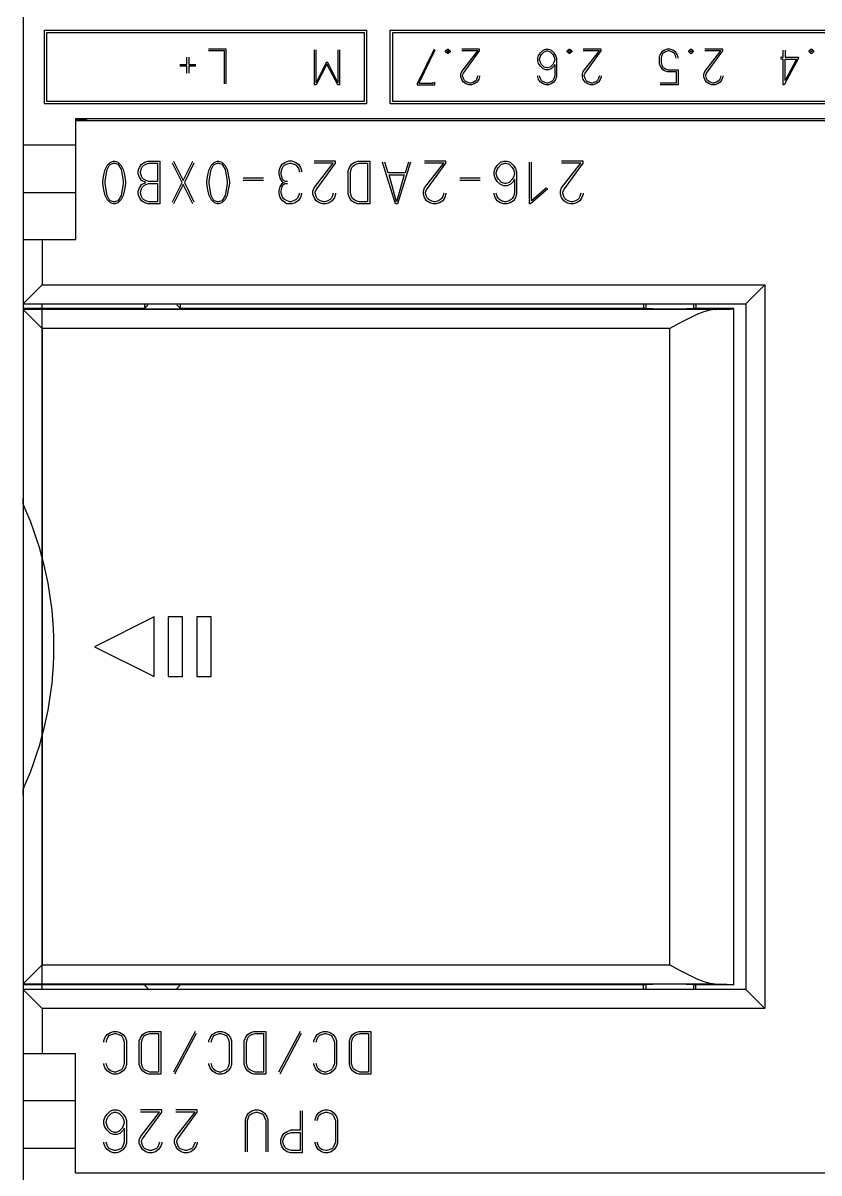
# Model space of a CAD drawing. Header units: inches. Extents: x 9 to 429, y 10 to 307.
# Drawn here: x 98.48 to 126.28, y 142.59 to 182.79 of the extents above; entities that cross this region are included whole.
import ezdxf

# ---------------------------------------------------------------- set-up
doc = ezdxf.new("R2010")
doc.units = ezdxf.units.IN
doc.header["$MEASUREMENT"] = 0
for name, color, linetype in [('0007LEVEL_0', 7, 'Continuous'), ('0007LEVEL_1', 7, 'Continuous'), ('8_ALL_NOTES_BALLOONS_SYMBOLS_GT', 7, 'Continuous')]:
    doc.layers.add(name, color=color, linetype=linetype)

msp = doc.modelspace()

# ---------------------------------------------------------------- linework, layer by layer
at = {"color": 7, "linetype": 'Continuous'}
for p, q in [((98.477, 193.605), (98.477, 128.369)), ((99.226, 182.538), (110.476, 182.538)), ((110.476, 182.538), (110.476, 179.959)), ((111.308, 179.959), (111.308, 182.538)), ((99.309, 182.455), (110.393, 182.455)), ((110.393, 182.455), (110.393, 180.042)), ((111.391, 180.042), (111.391, 182.455)), ((161.716, 179.959), (111.308, 179.959)), ((161.633, 180.042), (111.391, 180.042)), ((100.308, 179.452), (100.308, 179.402)), ((100.308, 179.452), (227.784, 179.452)), ((100.308, 179.376), (100.308, 175.216)), ((100.308, 179.376), (227.784, 179.376)), ((98.477, 178.534), (100.308, 178.534)), ((107.422, 177.628), (107.459, 177.74)), ((107.459, 177.74), (107.534, 177.852)), ((107.496, 177.59), (107.534, 177.702)), ((107.534, 177.852), (107.646, 177.927)), ((107.534, 177.702), (107.571, 177.777)), ((107.571, 177.777), (107.609, 177.815)), ((107.609, 177.815), (107.684, 177.852)), ((107.646, 177.927), (107.759, 177.965)), ((107.684, 177.852), (107.796, 177.89)), ((107.759, 177.965), (107.871, 177.965)), ((107.796, 177.89), (107.833, 177.89)), ((107.833, 177.89), (107.946, 177.852)), ((107.871, 177.965), (107.983, 177.927)), ((107.946, 177.852), (108.021, 177.815)), ((107.983, 177.927), (108.096, 177.852)), ((108.021, 177.815), (108.058, 177.777)), ((108.058, 177.777), (108.096, 177.702)), ((108.096, 177.852), (108.17, 177.74)), ((108.096, 177.702), (108.133, 177.59)), ((108.17, 177.74), (108.208, 177.628)), ((107.422, 177.515), (107.422, 177.628)), ((107.459, 177.365), (107.422, 177.515)), ((107.534, 177.253), (107.459, 177.365)), ((107.496, 177.515), (107.496, 177.59)), ((107.534, 177.365), (107.496, 177.515)), ((107.571, 177.291), (107.534, 177.365)), ((107.646, 177.253), (107.571, 177.291)), ((108.208, 177.628), (108.208, 177.59)), ((107.422, 176.916), (107.459, 177.066)), ((107.422, 176.804), (107.422, 176.916)), ((107.459, 177.066), (107.534, 177.178)), ((107.496, 176.916), (107.534, 177.066)), ((107.496, 176.841), (107.496, 176.916)), ((107.571, 177.216), (107.534, 177.253)), ((107.534, 177.178), (107.571, 177.216)), ((107.534, 177.066), (107.571, 177.141)), ((107.571, 177.216), (107.609, 177.216)), ((107.571, 177.141), (107.646, 177.178)), ((107.721, 177.253), (107.646, 177.253)), ((107.646, 177.178), (107.721, 177.178)), ((98.477, 176.857), (100.308, 176.857)), ((107.459, 176.691), (107.422, 176.804)), ((107.534, 176.579), (107.459, 176.691)), ((107.534, 176.729), (107.496, 176.841)), ((107.571, 176.654), (107.534, 176.729)), ((107.646, 176.504), (107.534, 176.579)), ((107.609, 176.617), (107.571, 176.654)), ((107.684, 176.579), (107.609, 176.617)), ((107.684, 176.467), (107.646, 176.504)), ((107.796, 176.542), (107.684, 176.579)), ((107.833, 176.542), (107.796, 176.542)), ((107.946, 176.579), (107.833, 176.542)), ((107.983, 176.504), (107.871, 176.467)), ((108.021, 176.617), (107.946, 176.579)), ((108.096, 176.579), (107.983, 176.504)), ((108.058, 176.654), (108.021, 176.617)), ((108.096, 176.729), (108.058, 176.654)), ((108.133, 176.841), (108.096, 176.729)), ((108.17, 176.691), (108.096, 176.579)), ((108.208, 176.804), (108.17, 176.691)), ((108.208, 176.841), (108.208, 176.804)), ((107.871, 176.467), (107.684, 176.467)), ((98.477, 175.216), (100.308, 175.216)), ((98.477, 172.969), (123.731, 172.969)), ((99.143, 149.005), (99.143, 172.969)), ((123.731, 172.969), (123.731, 149.005)), ((123.731, 149.005), (98.477, 149.005)), ((100.308, 146.758), (98.477, 146.758)), ((100.308, 142.598), (100.308, 146.758)), ((100.308, 145.117), (98.477, 145.117)), ((100.308, 143.44), (98.477, 143.44)), ((100.308, 142.598), (227.784, 142.598))]:
    msp.add_line(p, q, dxfattribs=at)
msp.add_spline([(100.308, 179.403), (100.51, 179.402), (100.643, 179.4), (100.714, 179.397)], degree=3, dxfattribs=at)
at = {"layer": '0007LEVEL_0', "color": 7, "linetype": 'Continuous'}
for p, q in [((101.343, 177.662), (101.418, 177.812)), ((101.418, 177.812), (101.53, 177.924)), ((101.418, 177.662), (101.492, 177.812)), ((101.492, 177.812), (101.53, 177.849)), ((101.53, 177.924), (101.642, 177.962)), ((101.53, 177.849), (101.642, 177.887)), ((101.642, 177.962), (101.68, 177.962)), ((101.642, 177.887), (101.68, 177.887)), ((101.68, 177.962), (101.792, 177.924)), ((101.68, 177.887), (101.792, 177.849)), ((101.792, 177.924), (101.904, 177.812)), ((101.792, 177.849), (101.829, 177.812)), ((101.829, 177.812), (101.904, 177.662)), ((101.904, 177.812), (101.979, 177.662)), ((102.503, 177.625), (102.541, 177.737)), ((102.541, 177.737), (102.616, 177.849)), ((102.578, 177.587), (102.616, 177.7)), ((102.616, 177.849), (102.728, 177.924)), ((102.616, 177.7), (102.653, 177.774)), ((102.653, 177.774), (102.691, 177.812)), ((102.691, 177.812), (102.765, 177.849)), ((102.728, 177.924), (102.84, 177.962)), ((102.765, 177.849), (102.878, 177.887)), ((102.84, 177.962), (103.252, 177.962)), ((102.878, 177.887), (103.177, 177.887)), ((103.177, 177.887), (103.177, 177.25)), ((103.252, 177.962), (103.252, 176.464)), ((104.039, 177.213), (103.702, 177.887)), ((103.739, 177.962), (104.076, 177.288)), ((104.076, 177.288), (104.413, 177.962)), ((104.45, 177.887), (104.113, 177.213)), ((104.975, 177.662), (105.05, 177.812)), ((105.05, 177.812), (105.162, 177.924)), ((105.05, 177.662), (105.124, 177.812)), ((105.124, 177.812), (105.162, 177.849)), ((105.162, 177.924), (105.274, 177.962)), ((105.162, 177.849), (105.274, 177.887)), ((105.274, 177.962), (105.312, 177.962)), ((105.274, 177.887), (105.312, 177.887)), ((105.312, 177.962), (105.424, 177.924)), ((105.312, 177.887), (105.424, 177.849)), ((105.424, 177.924), (105.536, 177.812)), ((105.424, 177.849), (105.461, 177.812)), ((105.461, 177.812), (105.536, 177.662)), ((105.536, 177.812), (105.611, 177.662)), ((109.393, 177.962), (108.644, 177.962)), ((108.644, 177.026), (109.318, 177.887)), ((109.318, 177.887), (108.644, 177.887)), ((108.719, 176.951), (109.393, 177.887)), ((109.393, 177.887), (109.393, 177.962)), ((109.842, 177.625), (109.88, 177.737)), ((109.88, 177.737), (109.955, 177.849)), ((109.917, 177.587), (109.955, 177.7)), ((109.955, 177.849), (110.067, 177.924)), ((109.955, 177.7), (109.992, 177.774)), ((109.992, 177.774), (110.03, 177.812)), ((110.03, 177.812), (110.105, 177.849)), ((110.067, 177.924), (110.179, 177.962)), ((110.105, 177.849), (110.217, 177.887)), ((110.179, 177.962), (110.591, 177.962)), ((110.217, 177.887), (110.516, 177.887)), ((110.516, 177.887), (110.516, 176.539)), ((110.591, 177.962), (110.591, 176.464)), ((111.49, 176.464), (111.041, 177.924)), ((111.228, 177.55), (111.116, 177.924)), ((112.014, 177.924), (111.565, 176.464)), ((111.939, 177.924), (111.827, 177.55)), ((113.25, 177.962), (112.501, 177.962)), ((112.501, 177.026), (113.175, 177.887)), ((113.175, 177.887), (112.501, 177.887)), ((112.576, 176.951), (113.25, 177.887)), ((113.25, 177.887), (113.25, 177.962)), ((114.935, 177.587), (114.972, 177.7)), ((114.972, 177.7), (115.047, 177.812)), ((115.047, 177.812), (115.159, 177.924)), ((115.047, 177.662), (115.085, 177.737)), ((115.085, 177.737), (115.197, 177.849)), ((115.159, 177.924), (115.272, 177.962)), ((115.197, 177.849), (115.309, 177.887)), ((115.272, 177.962), (115.384, 177.962)), ((115.309, 177.887), (115.347, 177.887)), ((115.347, 177.887), (115.459, 177.849)), ((115.384, 177.962), (115.496, 177.924)), ((115.459, 177.849), (115.571, 177.737)), ((115.496, 177.924), (115.609, 177.812)), ((115.571, 177.737), (115.609, 177.662)), ((115.609, 177.812), (115.684, 177.7)), ((115.684, 177.7), (115.721, 177.587)), ((116.17, 176.464), (116.17, 177.924)), ((116.245, 176.576), (116.245, 177.924)), ((118.043, 177.962), (117.294, 177.962)), ((117.294, 177.026), (117.968, 177.887)), ((117.968, 177.887), (117.294, 177.887)), ((117.369, 176.951), (118.043, 177.887)), ((118.043, 177.887), (118.043, 177.962)), ((101.268, 177.25), (101.305, 177.475)), ((101.305, 177.475), (101.343, 177.662)), ((101.343, 177.25), (101.38, 177.475)), ((101.38, 177.475), (101.418, 177.662)), ((101.904, 177.662), (101.942, 177.475)), ((101.942, 177.475), (101.979, 177.25)), ((101.979, 177.662), (102.017, 177.475)), ((102.017, 177.475), (102.054, 177.25)), ((102.503, 177.512), (102.503, 177.625)), ((102.541, 177.4), (102.503, 177.512)), ((102.616, 177.288), (102.541, 177.4)), ((102.578, 177.55), (102.578, 177.587)), ((102.616, 177.437), (102.578, 177.55)), ((102.653, 177.363), (102.616, 177.437)), ((102.765, 177.213), (102.616, 177.288)), ((102.691, 177.325), (102.653, 177.363)), ((102.765, 177.288), (102.691, 177.325)), ((102.878, 177.25), (102.765, 177.288)), ((104.9, 177.25), (104.937, 177.475)), ((104.937, 177.475), (104.975, 177.662)), ((104.975, 177.25), (105.012, 177.475)), ((105.012, 177.475), (105.05, 177.662)), ((105.536, 177.662), (105.574, 177.475)), ((105.574, 177.475), (105.611, 177.25)), ((105.611, 177.662), (105.649, 177.475)), ((105.649, 177.475), (105.686, 177.25)), ((106.884, 177.363), (106.173, 177.363)), ((106.884, 177.288), (106.173, 177.288)), ((109.842, 176.801), (109.842, 177.625)), ((109.917, 176.838), (109.917, 177.587)), ((111.827, 177.55), (111.228, 177.55)), ((111.265, 177.475), (111.79, 177.475)), ((111.527, 176.539), (111.265, 177.475)), ((111.79, 177.475), (111.527, 176.539)), ((114.448, 177.363), (113.737, 177.363)), ((114.448, 177.288), (113.737, 177.288)), ((114.935, 177.475), (114.935, 177.587)), ((114.972, 177.363), (114.935, 177.475)), ((115.047, 177.25), (114.972, 177.363)), ((115.01, 177.55), (115.047, 177.662)), ((115.01, 177.512), (115.01, 177.55)), ((115.047, 177.4), (115.01, 177.512)), ((115.085, 177.325), (115.047, 177.4)), ((115.197, 177.213), (115.085, 177.325)), ((115.571, 177.325), (115.459, 177.213)), ((115.609, 177.4), (115.571, 177.325)), ((115.609, 177.662), (115.646, 177.55)), ((115.646, 177.512), (115.609, 177.4)), ((115.646, 177.325), (115.609, 177.25)), ((115.646, 177.55), (115.646, 177.512)), ((115.646, 177.325), (115.646, 176.838)), ((115.721, 177.587), (115.721, 176.801)), ((101.268, 177.175), (101.268, 177.25)), ((101.305, 176.951), (101.268, 177.175)), ((101.343, 176.763), (101.305, 176.951)), ((101.343, 177.175), (101.343, 177.25)), ((101.38, 176.951), (101.343, 177.175)), ((101.418, 176.763), (101.38, 176.951)), ((101.942, 176.951), (101.904, 176.763)), ((101.979, 177.175), (101.942, 176.951)), ((101.979, 177.25), (101.979, 177.175)), ((102.017, 176.951), (101.979, 176.763)), ((102.054, 177.175), (102.017, 176.951)), ((102.054, 177.25), (102.054, 177.175)), ((102.503, 176.913), (102.541, 177.026)), ((102.503, 176.801), (102.503, 176.913)), ((102.541, 177.026), (102.616, 177.138)), ((102.578, 176.876), (102.616, 176.988)), ((102.578, 176.838), (102.578, 176.876)), ((102.616, 177.138), (102.765, 177.213)), ((102.616, 176.988), (102.653, 177.063)), ((102.653, 177.063), (102.691, 177.1)), ((102.691, 177.1), (102.765, 177.138)), ((102.765, 177.138), (102.878, 177.175)), ((103.177, 177.25), (102.878, 177.25)), ((102.878, 177.175), (103.177, 177.175)), ((103.177, 177.175), (103.177, 176.539)), ((103.702, 176.539), (104.039, 177.213)), ((104.076, 177.138), (103.739, 176.464)), ((104.413, 176.464), (104.076, 177.138)), ((104.113, 177.213), (104.45, 176.539)), ((104.9, 177.175), (104.9, 177.25)), ((104.937, 176.951), (104.9, 177.175)), ((104.975, 176.763), (104.937, 176.951)), ((104.975, 177.175), (104.975, 177.25)), ((105.012, 176.951), (104.975, 177.175)), ((105.05, 176.763), (105.012, 176.951)), ((105.574, 176.951), (105.536, 176.763)), ((105.611, 177.175), (105.574, 176.951)), ((105.611, 177.25), (105.611, 177.175)), ((105.649, 176.951), (105.611, 176.763)), ((105.686, 177.175), (105.649, 176.951)), ((105.686, 177.25), (105.686, 177.175)), ((108.607, 176.913), (108.644, 177.026)), ((108.607, 176.801), (108.607, 176.913)), ((108.682, 176.876), (108.719, 176.951)), ((108.682, 176.838), (108.682, 176.876)), ((112.463, 176.913), (112.501, 177.026)), ((112.463, 176.801), (112.463, 176.913)), ((112.538, 176.876), (112.576, 176.951)), ((112.538, 176.838), (112.538, 176.876)), ((115.159, 177.138), (115.047, 177.25)), ((115.272, 177.1), (115.159, 177.138)), ((115.309, 177.175), (115.197, 177.213)), ((115.384, 177.1), (115.272, 177.1)), ((115.347, 177.175), (115.309, 177.175)), ((115.459, 177.213), (115.347, 177.175)), ((115.496, 177.138), (115.384, 177.1)), ((115.609, 177.25), (115.496, 177.138)), ((116.807, 176.988), (116.208, 176.464)), ((116.77, 177.026), (116.245, 176.576)), ((117.256, 176.913), (117.294, 177.026)), ((117.256, 176.801), (117.256, 176.913)), ((117.331, 176.876), (117.369, 176.951)), ((117.331, 176.838), (117.331, 176.876)), ((101.418, 176.614), (101.343, 176.763)), ((101.492, 176.614), (101.418, 176.763)), ((101.53, 176.501), (101.418, 176.614)), ((101.53, 176.576), (101.492, 176.614)), ((101.642, 176.539), (101.53, 176.576)), ((101.642, 176.464), (101.53, 176.501)), ((101.68, 176.539), (101.642, 176.539)), ((101.792, 176.576), (101.68, 176.539)), ((101.792, 176.501), (101.68, 176.464)), ((101.904, 176.614), (101.792, 176.501)), ((101.829, 176.614), (101.792, 176.576)), ((101.904, 176.763), (101.829, 176.614)), ((101.979, 176.763), (101.904, 176.614)), ((102.541, 176.689), (102.503, 176.801)), ((102.616, 176.576), (102.541, 176.689)), ((102.616, 176.726), (102.578, 176.838)), ((102.653, 176.651), (102.616, 176.726)), ((102.728, 176.501), (102.616, 176.576)), ((102.691, 176.614), (102.653, 176.651)), ((102.765, 176.576), (102.691, 176.614)), ((102.84, 176.464), (102.728, 176.501)), ((102.878, 176.539), (102.765, 176.576)), ((103.177, 176.539), (102.878, 176.539)), ((105.05, 176.614), (104.975, 176.763)), ((105.124, 176.614), (105.05, 176.763)), ((105.162, 176.501), (105.05, 176.614)), ((105.162, 176.576), (105.124, 176.614)), ((105.274, 176.539), (105.162, 176.576)), ((105.274, 176.464), (105.162, 176.501)), ((105.312, 176.539), (105.274, 176.539)), ((105.424, 176.576), (105.312, 176.539)), ((105.424, 176.501), (105.312, 176.464)), ((105.461, 176.614), (105.424, 176.576)), ((105.536, 176.614), (105.424, 176.501)), ((105.536, 176.763), (105.461, 176.614)), ((105.611, 176.763), (105.536, 176.614)), ((108.644, 176.689), (108.607, 176.801)), ((108.719, 176.576), (108.644, 176.689)), ((108.719, 176.726), (108.682, 176.838)), ((108.757, 176.651), (108.719, 176.726)), ((108.831, 176.501), (108.719, 176.576)), ((108.794, 176.614), (108.757, 176.651)), ((108.869, 176.576), (108.794, 176.614)), ((108.944, 176.464), (108.831, 176.501)), ((108.981, 176.539), (108.869, 176.576)), ((109.019, 176.539), (108.981, 176.539)), ((109.131, 176.576), (109.019, 176.539)), ((109.168, 176.501), (109.056, 176.464)), ((109.206, 176.614), (109.131, 176.576)), ((109.281, 176.576), (109.168, 176.501)), ((109.243, 176.651), (109.206, 176.614)), ((109.281, 176.726), (109.243, 176.651)), ((109.318, 176.838), (109.281, 176.726)), ((109.356, 176.689), (109.281, 176.576)), ((109.393, 176.801), (109.356, 176.689)), ((109.393, 176.838), (109.393, 176.801)), ((109.88, 176.689), (109.842, 176.801)), ((109.955, 176.576), (109.88, 176.689)), ((109.955, 176.726), (109.917, 176.838)), ((109.992, 176.651), (109.955, 176.726)), ((110.067, 176.501), (109.955, 176.576)), ((110.03, 176.614), (109.992, 176.651)), ((110.105, 176.576), (110.03, 176.614)), ((110.179, 176.464), (110.067, 176.501)), ((110.217, 176.539), (110.105, 176.576)), ((110.516, 176.539), (110.217, 176.539)), ((112.501, 176.689), (112.463, 176.801)), ((112.576, 176.576), (112.501, 176.689)), ((112.576, 176.726), (112.538, 176.838)), ((112.613, 176.651), (112.576, 176.726)), ((112.688, 176.501), (112.576, 176.576)), ((112.651, 176.614), (112.613, 176.651)), ((112.726, 176.576), (112.651, 176.614)), ((112.801, 176.464), (112.688, 176.501)), ((112.838, 176.539), (112.726, 176.576)), ((112.875, 176.539), (112.838, 176.539)), ((112.988, 176.576), (112.875, 176.539)), ((113.025, 176.501), (112.913, 176.464)), ((113.063, 176.614), (112.988, 176.576)), ((113.138, 176.576), (113.025, 176.501)), ((113.1, 176.651), (113.063, 176.614)), ((113.138, 176.726), (113.1, 176.651)), ((113.175, 176.838), (113.138, 176.726)), ((113.212, 176.689), (113.138, 176.576)), ((113.25, 176.801), (113.212, 176.689)), ((113.25, 176.838), (113.25, 176.801)), ((114.935, 176.801), (114.935, 176.838)), ((114.972, 176.689), (114.935, 176.801)), ((115.047, 176.576), (114.972, 176.689)), ((115.047, 176.726), (115.01, 176.838)), ((115.085, 176.651), (115.047, 176.726)), ((115.159, 176.501), (115.047, 176.576)), ((115.122, 176.614), (115.085, 176.651)), ((115.197, 176.576), (115.122, 176.614)), ((115.272, 176.464), (115.159, 176.501)), ((115.309, 176.539), (115.197, 176.576)), ((115.347, 176.539), (115.309, 176.539)), ((115.459, 176.576), (115.347, 176.539)), ((115.496, 176.501), (115.384, 176.464)), ((115.534, 176.614), (115.459, 176.576)), ((115.609, 176.576), (115.496, 176.501)), ((115.571, 176.651), (115.534, 176.614)), ((115.609, 176.726), (115.571, 176.651)), ((115.646, 176.838), (115.609, 176.726)), ((115.684, 176.689), (115.609, 176.576)), ((115.721, 176.801), (115.684, 176.689)), ((117.294, 176.689), (117.256, 176.801)), ((117.369, 176.576), (117.294, 176.689)), ((117.369, 176.726), (117.331, 176.838)), ((117.406, 176.651), (117.369, 176.726)), ((117.481, 176.501), (117.369, 176.576)), ((117.444, 176.614), (117.406, 176.651)), ((117.518, 176.576), (117.444, 176.614)), ((117.593, 176.464), (117.481, 176.501)), ((117.631, 176.539), (117.518, 176.576)), ((117.668, 176.539), (117.631, 176.539)), ((117.781, 176.576), (117.668, 176.539)), ((117.818, 176.501), (117.706, 176.464)), ((117.855, 176.614), (117.781, 176.576)), ((117.93, 176.576), (117.818, 176.501)), ((117.893, 176.651), (117.855, 176.614)), ((117.93, 176.726), (117.893, 176.651)), ((117.968, 176.838), (117.93, 176.726)), ((118.005, 176.689), (117.93, 176.576)), ((118.043, 176.801), (118.005, 176.689)), ((118.043, 176.838), (118.043, 176.801)), ((101.68, 176.464), (101.642, 176.464)), ((103.252, 176.464), (102.84, 176.464)), ((105.312, 176.464), (105.274, 176.464)), ((109.056, 176.464), (108.944, 176.464)), ((110.591, 176.464), (110.179, 176.464)), ((111.565, 176.464), (111.49, 176.464)), ((112.913, 176.464), (112.801, 176.464)), ((115.384, 176.464), (115.272, 176.464)), ((116.208, 176.464), (116.17, 176.464)), ((117.706, 176.464), (117.593, 176.464)), ((101.528, 147.503), (101.64, 147.54)), ((101.64, 147.54), (101.753, 147.54)), ((101.753, 147.54), (101.865, 147.503)), ((102.764, 147.503), (102.876, 147.54)), ((102.876, 147.54), (103.288, 147.54)), ((103.288, 147.54), (103.288, 146.042)), ((104.486, 147.54), (103.737, 146.117)), ((105.197, 147.503), (105.31, 147.54)), ((105.31, 147.54), (105.422, 147.54)), ((105.422, 147.54), (105.534, 147.503)), ((106.433, 147.503), (106.545, 147.54)), ((106.545, 147.54), (106.957, 147.54)), ((106.957, 147.54), (106.957, 146.042)), ((108.156, 147.54), (107.407, 146.117)), ((108.867, 147.503), (108.979, 147.54)), ((108.979, 147.54), (109.092, 147.54)), ((109.092, 147.54), (109.204, 147.503)), ((110.103, 147.503), (110.215, 147.54)), ((110.215, 147.54), (110.627, 147.54)), ((110.627, 147.54), (110.627, 146.042)), ((101.303, 147.203), (101.341, 147.315)), ((101.303, 147.166), (101.303, 147.203)), ((101.341, 147.315), (101.416, 147.428)), ((101.378, 147.166), (101.416, 147.278)), ((101.416, 147.428), (101.528, 147.503)), ((101.416, 147.278), (101.453, 147.353)), ((101.453, 147.353), (101.491, 147.39)), ((101.491, 147.39), (101.565, 147.428)), ((101.565, 147.428), (101.678, 147.465)), ((101.678, 147.465), (101.715, 147.465)), ((101.715, 147.465), (101.828, 147.428)), ((101.828, 147.428), (101.902, 147.39)), ((101.865, 147.503), (101.977, 147.428)), ((101.902, 147.39), (101.94, 147.353)), ((101.94, 147.353), (101.977, 147.278)), ((101.977, 147.428), (102.052, 147.315)), ((101.977, 147.278), (102.015, 147.166)), ((102.015, 147.166), (102.015, 146.417)), ((102.052, 147.315), (102.09, 147.203)), ((102.09, 147.203), (102.09, 146.379)), ((102.539, 147.203), (102.576, 147.315)), ((102.539, 146.379), (102.539, 147.203)), ((102.576, 147.315), (102.651, 147.428)), ((102.614, 147.166), (102.651, 147.278)), ((102.614, 146.417), (102.614, 147.166)), ((102.651, 147.428), (102.764, 147.503)), ((102.651, 147.278), (102.689, 147.353)), ((102.689, 147.353), (102.726, 147.39)), ((102.726, 147.39), (102.801, 147.428)), ((102.801, 147.428), (102.913, 147.465)), ((102.913, 147.465), (103.213, 147.465)), ((103.213, 147.465), (103.213, 146.117)), ((104.523, 147.465), (103.775, 146.042)), ((104.973, 147.203), (105.01, 147.315)), ((104.973, 147.166), (104.973, 147.203)), ((105.01, 147.315), (105.085, 147.428)), ((105.048, 147.166), (105.085, 147.278)), ((105.085, 147.428), (105.197, 147.503)), ((105.085, 147.278), (105.123, 147.353)), ((105.123, 147.353), (105.16, 147.39)), ((105.16, 147.39), (105.235, 147.428)), ((105.235, 147.428), (105.347, 147.465)), ((105.347, 147.465), (105.385, 147.465)), ((105.385, 147.465), (105.497, 147.428)), ((105.497, 147.428), (105.572, 147.39)), ((105.534, 147.503), (105.647, 147.428)), ((105.572, 147.39), (105.609, 147.353)), ((105.609, 147.353), (105.647, 147.278)), ((105.647, 147.428), (105.722, 147.315)), ((105.647, 147.278), (105.684, 147.166)), ((105.684, 147.166), (105.684, 146.417)), ((105.722, 147.315), (105.759, 147.203)), ((105.759, 147.203), (105.759, 146.379)), ((106.208, 147.203), (106.246, 147.315)), ((106.208, 146.379), (106.208, 147.203)), ((106.246, 147.315), (106.321, 147.428)), ((106.283, 147.166), (106.321, 147.278)), ((106.283, 146.417), (106.283, 147.166)), ((106.321, 147.428), (106.433, 147.503)), ((106.321, 147.278), (106.358, 147.353)), ((106.358, 147.353), (106.396, 147.39)), ((106.396, 147.39), (106.471, 147.428)), ((106.471, 147.428), (106.583, 147.465)), ((106.583, 147.465), (106.882, 147.465)), ((106.882, 147.465), (106.882, 146.117)), ((108.193, 147.465), (107.444, 146.042)), ((108.642, 147.203), (108.68, 147.315)), ((108.642, 147.166), (108.642, 147.203)), ((108.68, 147.315), (108.755, 147.428)), ((108.717, 147.166), (108.755, 147.278)), ((108.755, 147.428), (108.867, 147.503)), ((108.755, 147.278), (108.792, 147.353)), ((108.792, 147.353), (108.83, 147.39)), ((108.83, 147.39), (108.904, 147.428)), ((108.904, 147.428), (109.017, 147.465)), ((109.017, 147.465), (109.054, 147.465)), ((109.054, 147.465), (109.167, 147.428)), ((109.167, 147.428), (109.241, 147.39)), ((109.204, 147.503), (109.316, 147.428)), ((109.241, 147.39), (109.279, 147.353)), ((109.279, 147.353), (109.316, 147.278)), ((109.316, 147.428), (109.391, 147.315)), ((109.316, 147.278), (109.354, 147.166)), ((109.354, 147.166), (109.354, 146.417)), ((109.391, 147.315), (109.429, 147.203)), ((109.429, 147.203), (109.429, 146.379)), ((109.878, 147.203), (109.915, 147.315)), ((109.878, 146.379), (109.878, 147.203)), ((109.915, 147.315), (109.99, 147.428)), ((109.953, 147.166), (109.99, 147.278)), ((109.953, 146.417), (109.953, 147.166)), ((109.99, 147.428), (110.103, 147.503)), ((109.99, 147.278), (110.028, 147.353)), ((110.028, 147.353), (110.065, 147.39)), ((110.065, 147.39), (110.14, 147.428)), ((110.14, 147.428), (110.252, 147.465)), ((110.252, 147.465), (110.552, 147.465)), ((110.552, 147.465), (110.552, 146.117)), ((101.303, 146.379), (101.303, 146.417)), ((101.341, 146.267), (101.303, 146.379)), ((101.416, 146.304), (101.378, 146.417)), ((102.015, 146.417), (101.977, 146.304)), ((102.09, 146.379), (102.052, 146.267)), ((102.576, 146.267), (102.539, 146.379)), ((102.651, 146.304), (102.614, 146.417)), ((104.973, 146.379), (104.973, 146.417)), ((105.01, 146.267), (104.973, 146.379)), ((105.085, 146.304), (105.048, 146.417)), ((105.684, 146.417), (105.647, 146.304)), ((105.759, 146.379), (105.722, 146.267)), ((106.246, 146.267), (106.208, 146.379)), ((106.321, 146.304), (106.283, 146.417)), ((108.642, 146.379), (108.642, 146.417)), ((108.68, 146.267), (108.642, 146.379)), ((108.755, 146.304), (108.717, 146.417)), ((109.354, 146.417), (109.316, 146.304)), ((109.429, 146.379), (109.391, 146.267)), ((109.915, 146.267), (109.878, 146.379)), ((109.99, 146.304), (109.953, 146.417)), ((101.416, 146.155), (101.341, 146.267)), ((101.453, 146.229), (101.416, 146.304)), ((101.528, 146.08), (101.416, 146.155)), ((101.528, 146.155), (101.453, 146.229)), ((101.678, 146.117), (101.528, 146.155)), ((101.64, 146.042), (101.528, 146.08)), ((101.753, 146.042), (101.64, 146.042)), ((101.715, 146.117), (101.678, 146.117)), ((101.828, 146.155), (101.715, 146.117)), ((101.865, 146.08), (101.753, 146.042)), ((101.902, 146.192), (101.828, 146.155)), ((101.977, 146.155), (101.865, 146.08)), ((101.94, 146.229), (101.902, 146.192)), ((101.977, 146.304), (101.94, 146.229)), ((102.052, 146.267), (101.977, 146.155)), ((102.651, 146.155), (102.576, 146.267)), ((102.689, 146.229), (102.651, 146.304)), ((102.764, 146.08), (102.651, 146.155)), ((102.726, 146.192), (102.689, 146.229)), ((102.801, 146.155), (102.726, 146.192)), ((102.876, 146.042), (102.764, 146.08)), ((102.913, 146.117), (102.801, 146.155)), ((103.288, 146.042), (102.876, 146.042)), ((103.213, 146.117), (102.913, 146.117)), ((105.085, 146.155), (105.01, 146.267)), ((105.123, 146.229), (105.085, 146.304)), ((105.197, 146.08), (105.085, 146.155)), ((105.197, 146.155), (105.123, 146.229)), ((105.347, 146.117), (105.197, 146.155)), ((105.31, 146.042), (105.197, 146.08)), ((105.422, 146.042), (105.31, 146.042)), ((105.385, 146.117), (105.347, 146.117)), ((105.497, 146.155), (105.385, 146.117)), ((105.534, 146.08), (105.422, 146.042)), ((105.572, 146.192), (105.497, 146.155)), ((105.647, 146.155), (105.534, 146.08)), ((105.609, 146.229), (105.572, 146.192)), ((105.647, 146.304), (105.609, 146.229)), ((105.722, 146.267), (105.647, 146.155)), ((106.321, 146.155), (106.246, 146.267)), ((106.358, 146.229), (106.321, 146.304)), ((106.433, 146.08), (106.321, 146.155)), ((106.396, 146.192), (106.358, 146.229)), ((106.471, 146.155), (106.396, 146.192)), ((106.545, 146.042), (106.433, 146.08)), ((106.583, 146.117), (106.471, 146.155)), ((106.957, 146.042), (106.545, 146.042)), ((106.882, 146.117), (106.583, 146.117)), ((108.755, 146.155), (108.68, 146.267)), ((108.792, 146.229), (108.755, 146.304)), ((108.867, 146.08), (108.755, 146.155)), ((108.867, 146.155), (108.792, 146.229)), ((109.017, 146.117), (108.867, 146.155)), ((108.979, 146.042), (108.867, 146.08)), ((109.092, 146.042), (108.979, 146.042)), ((109.054, 146.117), (109.017, 146.117)), ((109.167, 146.155), (109.054, 146.117)), ((109.204, 146.08), (109.092, 146.042)), ((109.241, 146.192), (109.167, 146.155)), ((109.316, 146.155), (109.204, 146.08)), ((109.279, 146.229), (109.241, 146.192)), ((109.316, 146.304), (109.279, 146.229)), ((109.391, 146.267), (109.316, 146.155)), ((109.99, 146.155), (109.915, 146.267)), ((110.028, 146.229), (109.99, 146.304)), ((110.103, 146.08), (109.99, 146.155)), ((110.065, 146.192), (110.028, 146.229)), ((110.14, 146.155), (110.065, 146.192)), ((110.215, 146.042), (110.103, 146.08)), ((110.252, 146.117), (110.14, 146.155)), ((110.627, 146.042), (110.215, 146.042)), ((110.552, 146.117), (110.252, 146.117)), ((101.415, 144.644), (101.528, 144.757)), ((101.528, 144.757), (101.64, 144.794)), ((101.565, 144.682), (101.677, 144.719)), ((101.64, 144.794), (101.752, 144.794)), ((101.677, 144.719), (101.715, 144.719)), ((101.715, 144.719), (101.827, 144.682)), ((101.752, 144.794), (101.865, 144.757)), ((101.865, 144.757), (101.977, 144.644)), ((103.325, 144.794), (102.576, 144.794)), ((102.576, 143.858), (103.25, 144.719)), ((103.25, 144.719), (102.576, 144.719)), ((102.651, 143.783), (103.325, 144.719)), ((103.325, 144.719), (103.325, 144.794)), ((104.561, 144.794), (103.812, 144.794)), ((103.812, 143.858), (104.486, 144.719)), ((104.486, 144.719), (103.812, 144.719)), ((103.887, 143.783), (104.561, 144.719)), ((104.561, 144.719), (104.561, 144.794)), ((106.358, 144.682), (106.47, 144.757)), ((106.47, 144.757), (106.583, 144.794)), ((106.508, 144.682), (106.62, 144.719)), ((106.583, 144.794), (106.695, 144.794)), ((106.62, 144.719), (106.657, 144.719)), ((106.657, 144.719), (106.77, 144.682)), ((106.695, 144.794), (106.807, 144.757)), ((106.807, 144.757), (106.919, 144.682)), ((108.155, 144.757), (108.155, 144.083)), ((108.23, 144.757), (108.23, 143.296)), ((108.792, 144.682), (108.904, 144.757)), ((108.904, 144.757), (109.016, 144.794)), ((108.941, 144.682), (109.054, 144.719)), ((109.016, 144.794), (109.129, 144.794)), ((109.054, 144.719), (109.091, 144.719)), ((109.091, 144.719), (109.204, 144.682)), ((109.129, 144.794), (109.241, 144.757)), ((109.241, 144.757), (109.353, 144.682)), ((101.303, 144.42), (101.34, 144.532)), ((101.303, 144.307), (101.303, 144.42)), ((101.34, 144.532), (101.415, 144.644)), ((101.378, 144.382), (101.415, 144.495)), ((101.378, 144.345), (101.378, 144.382)), ((101.415, 144.232), (101.378, 144.345)), ((101.415, 144.495), (101.453, 144.569)), ((101.453, 144.569), (101.565, 144.682)), ((101.827, 144.682), (101.939, 144.569)), ((101.939, 144.569), (101.977, 144.495)), ((101.977, 144.644), (102.052, 144.532)), ((101.977, 144.495), (102.014, 144.382)), ((102.014, 144.345), (101.977, 144.232)), ((102.014, 144.382), (102.014, 144.345)), ((102.052, 144.532), (102.089, 144.42)), ((102.089, 144.42), (102.089, 143.633)), ((106.246, 144.457), (106.283, 144.569)), ((106.246, 143.334), (106.246, 144.457)), ((106.283, 144.569), (106.358, 144.682)), ((106.32, 144.42), (106.358, 144.532)), ((106.32, 143.334), (106.32, 144.42)), ((106.358, 144.532), (106.395, 144.607)), ((106.395, 144.607), (106.433, 144.644)), ((106.433, 144.644), (106.508, 144.682)), ((106.77, 144.682), (106.845, 144.644)), ((106.845, 144.644), (106.882, 144.607)), ((106.882, 144.607), (106.919, 144.532)), ((106.919, 144.682), (106.994, 144.569)), ((106.919, 144.532), (106.957, 144.42)), ((106.957, 144.42), (106.957, 143.334)), ((106.994, 144.569), (107.032, 144.457)), ((107.032, 144.457), (107.032, 143.334)), ((108.679, 144.457), (108.717, 144.569)), ((108.679, 144.42), (108.679, 144.457)), ((108.717, 144.569), (108.792, 144.682)), ((108.754, 144.42), (108.792, 144.532)), ((108.792, 144.532), (108.829, 144.607)), ((108.829, 144.607), (108.867, 144.644)), ((108.867, 144.644), (108.941, 144.682)), ((109.204, 144.682), (109.278, 144.644)), ((109.278, 144.644), (109.316, 144.607)), ((109.316, 144.607), (109.353, 144.532)), ((109.353, 144.682), (109.428, 144.569)), ((109.353, 144.532), (109.391, 144.42)), ((109.391, 144.42), (109.391, 143.671)), ((109.428, 144.569), (109.466, 144.457)), ((109.466, 144.457), (109.466, 143.633)), ((101.34, 144.195), (101.303, 144.307)), ((101.415, 144.083), (101.34, 144.195)), ((101.453, 144.158), (101.415, 144.232)), ((101.528, 143.97), (101.415, 144.083)), ((101.565, 144.045), (101.453, 144.158)), ((101.64, 143.933), (101.528, 143.97)), ((101.677, 144.008), (101.565, 144.045)), ((101.752, 143.933), (101.64, 143.933)), ((101.715, 144.008), (101.677, 144.008)), ((101.827, 144.045), (101.715, 144.008)), ((101.865, 143.97), (101.752, 143.933)), ((101.939, 144.158), (101.827, 144.045)), ((101.977, 144.083), (101.865, 143.97)), ((101.977, 144.232), (101.939, 144.158)), ((102.014, 144.158), (101.977, 144.083)), ((102.014, 144.158), (102.014, 143.671)), ((107.519, 143.858), (107.593, 143.97)), ((107.593, 143.97), (107.706, 144.045)), ((107.631, 143.895), (107.668, 143.933)), ((107.668, 143.933), (107.743, 143.97)), ((107.706, 144.045), (107.818, 144.083)), ((107.743, 143.97), (107.856, 144.008)), ((108.155, 144.083), (107.818, 144.083)), ((107.856, 144.008), (108.155, 144.008)), ((108.155, 144.008), (108.155, 143.371)), ((101.303, 143.633), (101.303, 143.671)), ((101.34, 143.521), (101.303, 143.633)), ((101.415, 143.409), (101.34, 143.521)), ((101.415, 143.558), (101.378, 143.671)), ((101.453, 143.484), (101.415, 143.558)), ((101.977, 143.558), (101.939, 143.484)), ((102.014, 143.671), (101.977, 143.558)), ((102.052, 143.521), (101.977, 143.409)), ((102.089, 143.633), (102.052, 143.521)), ((102.539, 143.746), (102.576, 143.858)), ((102.539, 143.633), (102.539, 143.746)), ((102.576, 143.521), (102.539, 143.633)), ((102.651, 143.409), (102.576, 143.521)), ((102.613, 143.708), (102.651, 143.783)), ((102.613, 143.671), (102.613, 143.708)), ((102.651, 143.558), (102.613, 143.671)), ((102.688, 143.484), (102.651, 143.558)), ((103.213, 143.558), (103.175, 143.484)), ((103.25, 143.671), (103.213, 143.558)), ((103.287, 143.521), (103.213, 143.409)), ((103.325, 143.633), (103.287, 143.521)), ((103.325, 143.671), (103.325, 143.633)), ((103.774, 143.746), (103.812, 143.858)), ((103.774, 143.633), (103.774, 143.746)), ((103.812, 143.521), (103.774, 143.633)), ((103.887, 143.409), (103.812, 143.521)), ((103.849, 143.708), (103.887, 143.783)), ((103.849, 143.671), (103.849, 143.708)), ((103.887, 143.558), (103.849, 143.671)), ((103.924, 143.484), (103.887, 143.558)), ((104.448, 143.558), (104.411, 143.484)), ((104.486, 143.671), (104.448, 143.558)), ((104.523, 143.521), (104.448, 143.409)), ((104.561, 143.633), (104.523, 143.521)), ((104.561, 143.671), (104.561, 143.633)), ((107.481, 143.746), (107.519, 143.858)), ((107.481, 143.633), (107.481, 143.746)), ((107.519, 143.521), (107.481, 143.633)), ((107.593, 143.409), (107.519, 143.521)), ((107.556, 143.708), (107.593, 143.821)), ((107.556, 143.671), (107.556, 143.708)), ((107.593, 143.558), (107.556, 143.671)), ((107.593, 143.821), (107.631, 143.895)), ((107.631, 143.484), (107.593, 143.558)), ((108.679, 143.633), (108.679, 143.671)), ((108.717, 143.521), (108.679, 143.633)), ((108.792, 143.409), (108.717, 143.521)), ((108.792, 143.558), (108.754, 143.671)), ((108.829, 143.484), (108.792, 143.558)), ((109.353, 143.558), (109.316, 143.484)), ((109.391, 143.671), (109.353, 143.558)), ((109.428, 143.521), (109.353, 143.409)), ((109.466, 143.633), (109.428, 143.521)), ((101.528, 143.334), (101.415, 143.409)), ((101.49, 143.446), (101.453, 143.484)), ((101.565, 143.409), (101.49, 143.446)), ((101.64, 143.296), (101.528, 143.334)), ((101.677, 143.371), (101.565, 143.409)), ((101.752, 143.296), (101.64, 143.296)), ((101.715, 143.371), (101.677, 143.371)), ((101.827, 143.409), (101.715, 143.371)), ((101.865, 143.334), (101.752, 143.296)), ((101.902, 143.446), (101.827, 143.409)), ((101.977, 143.409), (101.865, 143.334)), ((101.939, 143.484), (101.902, 143.446)), ((102.763, 143.334), (102.651, 143.409)), ((102.726, 143.446), (102.688, 143.484)), ((102.801, 143.409), (102.726, 143.446)), ((102.876, 143.296), (102.763, 143.334)), ((102.913, 143.371), (102.801, 143.409)), ((102.988, 143.296), (102.876, 143.296)), ((102.95, 143.371), (102.913, 143.371)), ((103.063, 143.409), (102.95, 143.371)), ((103.1, 143.334), (102.988, 143.296)), ((103.138, 143.446), (103.063, 143.409)), ((103.213, 143.409), (103.1, 143.334)), ((103.175, 143.484), (103.138, 143.446)), ((103.999, 143.334), (103.887, 143.409)), ((103.961, 143.446), (103.924, 143.484)), ((104.036, 143.409), (103.961, 143.446)), ((104.111, 143.296), (103.999, 143.334)), ((104.149, 143.371), (104.036, 143.409)), ((104.224, 143.296), (104.111, 143.296)), ((104.186, 143.371), (104.149, 143.371)), ((104.298, 143.409), (104.186, 143.371)), ((104.336, 143.334), (104.224, 143.296)), ((104.373, 143.446), (104.298, 143.409)), ((104.448, 143.409), (104.336, 143.334)), ((104.411, 143.484), (104.373, 143.446)), ((107.706, 143.334), (107.593, 143.409)), ((107.668, 143.446), (107.631, 143.484)), ((107.743, 143.409), (107.668, 143.446)), ((107.818, 143.296), (107.706, 143.334)), ((107.856, 143.371), (107.743, 143.409)), ((108.23, 143.296), (107.818, 143.296)), ((108.155, 143.371), (107.856, 143.371)), ((108.904, 143.334), (108.792, 143.409)), ((108.904, 143.409), (108.829, 143.484)), ((109.054, 143.371), (108.904, 143.409)), ((109.016, 143.296), (108.904, 143.334)), ((109.129, 143.296), (109.016, 143.296)), ((109.091, 143.371), (109.054, 143.371)), ((109.204, 143.409), (109.091, 143.371)), ((109.241, 143.334), (109.129, 143.296)), ((109.278, 143.446), (109.204, 143.409)), ((109.353, 143.409), (109.241, 143.334)), ((109.316, 143.484), (109.278, 143.446))]:
    msp.add_line(p, q, dxfattribs=at)
at = {"layer": '0007LEVEL_1', "color": 7, "linetype": 'Continuous'}
for p, q in [((99.226, 179.959), (99.226, 182.538)), ((111.308, 182.538), (161.716, 182.538)), ((99.309, 180.042), (99.309, 182.455)), ((111.391, 182.455), (161.633, 182.455)), ((105.579, 181.872), (104.955, 181.872)), ((105.517, 181.81), (104.955, 181.81)), ((105.517, 180.656), (105.517, 181.81)), ((105.579, 180.656), (105.579, 181.872)), ((108.659, 180.63), (108.659, 181.847)), ((108.722, 180.692), (108.722, 181.847)), ((109.471, 181.847), (109.471, 180.692)), ((109.533, 181.847), (109.533, 180.63)), ((112.836, 181.872), (112.243, 180.656)), ((112.867, 181.841), (112.306, 180.687)), ((113.242, 181.81), (113.304, 181.872)), ((113.242, 181.779), (113.242, 181.81)), ((113.304, 181.716), (113.242, 181.779)), ((113.304, 181.872), (113.335, 181.872)), ((113.304, 181.779), (113.304, 181.81)), ((113.304, 181.81), (113.335, 181.81)), ((113.335, 181.779), (113.304, 181.779)), ((113.335, 181.716), (113.304, 181.716)), ((113.335, 181.872), (113.398, 181.81)), ((113.335, 181.81), (113.335, 181.779)), ((113.398, 181.779), (113.335, 181.716)), ((113.398, 181.81), (113.398, 181.779)), ((114.428, 181.872), (113.804, 181.872)), ((113.804, 181.092), (114.365, 181.81)), ((114.365, 181.81), (113.804, 181.81)), ((113.866, 181.03), (114.428, 181.81)), ((114.428, 181.81), (114.428, 181.872)), ((116.491, 181.654), (116.554, 181.748)), ((116.554, 181.748), (116.647, 181.841)), ((116.585, 181.685), (116.678, 181.779)), ((116.647, 181.841), (116.741, 181.872)), ((116.678, 181.779), (116.772, 181.81)), ((116.741, 181.872), (116.834, 181.872)), ((116.772, 181.81), (116.803, 181.81)), ((116.803, 181.81), (116.897, 181.779)), ((116.834, 181.872), (116.928, 181.841)), ((116.897, 181.779), (116.99, 181.685)), ((116.928, 181.841), (117.022, 181.748)), ((117.022, 181.748), (117.084, 181.654)), ((117.49, 181.81), (117.552, 181.872)), ((117.49, 181.779), (117.49, 181.81)), ((117.552, 181.716), (117.49, 181.779)), ((117.552, 181.872), (117.583, 181.872)), ((117.552, 181.779), (117.552, 181.81)), ((117.552, 181.81), (117.583, 181.81)), ((117.583, 181.779), (117.552, 181.779)), ((117.583, 181.716), (117.552, 181.716)), ((117.583, 181.872), (117.646, 181.81)), ((117.583, 181.81), (117.583, 181.779)), ((117.646, 181.779), (117.583, 181.716)), ((117.646, 181.81), (117.646, 181.779)), ((118.675, 181.872), (118.051, 181.872)), ((118.051, 181.092), (118.613, 181.81)), ((118.613, 181.81), (118.051, 181.81)), ((118.114, 181.03), (118.675, 181.81)), ((118.675, 181.81), (118.675, 181.872)), ((120.799, 181.779), (120.736, 181.685)), ((120.892, 181.841), (120.799, 181.779)), ((120.83, 181.716), (120.799, 181.654)), ((120.861, 181.748), (120.83, 181.716)), ((120.923, 181.779), (120.861, 181.748)), ((120.986, 181.872), (120.892, 181.841)), ((121.017, 181.81), (120.923, 181.779)), ((121.079, 181.872), (120.986, 181.872)), ((121.048, 181.81), (121.017, 181.81)), ((121.142, 181.779), (121.048, 181.81)), ((121.173, 181.841), (121.079, 181.872)), ((121.204, 181.748), (121.142, 181.779)), ((121.267, 181.779), (121.173, 181.841)), ((121.235, 181.716), (121.204, 181.748)), ((121.267, 181.654), (121.235, 181.716)), ((121.329, 181.685), (121.267, 181.779)), ((121.735, 181.81), (121.797, 181.872)), ((121.735, 181.779), (121.735, 181.81)), ((121.797, 181.716), (121.735, 181.779)), ((121.797, 181.872), (121.828, 181.872)), ((121.797, 181.779), (121.797, 181.81)), ((121.797, 181.81), (121.828, 181.81)), ((121.828, 181.779), (121.797, 181.779)), ((121.828, 181.716), (121.797, 181.716)), ((121.828, 181.872), (121.891, 181.81)), ((121.828, 181.81), (121.828, 181.779)), ((121.891, 181.779), (121.828, 181.716)), ((121.891, 181.81), (121.891, 181.779)), ((122.92, 181.872), (122.296, 181.872)), ((122.296, 181.092), (122.858, 181.81)), ((122.858, 181.81), (122.296, 181.81)), ((122.359, 181.03), (122.92, 181.81)), ((122.92, 181.81), (122.92, 181.872)), ((125.036, 181.592), (125.036, 181.841)), ((125.098, 181.841), (125.098, 181.592)), ((125.941, 181.81), (126.003, 181.872)), ((125.941, 181.779), (125.941, 181.81)), ((126.003, 181.716), (125.941, 181.779)), ((126.003, 181.872), (126.034, 181.872)), ((126.003, 181.779), (126.003, 181.81)), ((126.003, 181.81), (126.034, 181.81)), ((126.034, 181.779), (126.003, 181.779)), ((126.034, 181.716), (126.003, 181.716)), ((126.034, 181.872), (126.097, 181.81)), ((126.034, 181.81), (126.034, 181.779)), ((126.097, 181.779), (126.034, 181.716)), ((126.097, 181.81), (126.097, 181.779)), ((103.957, 181.342), (104.206, 181.342)), ((104.206, 181.342), (104.206, 181.592)), ((104.269, 181.592), (104.269, 181.342)), ((104.269, 181.342), (104.518, 181.342)), ((109.065, 181.41), (108.722, 180.692)), ((109.096, 181.347), (108.722, 180.63)), ((109.127, 181.41), (109.065, 181.41)), ((109.471, 180.63), (109.096, 181.347)), ((109.471, 180.692), (109.127, 181.41)), ((116.46, 181.56), (116.491, 181.654)), ((116.46, 181.467), (116.46, 181.56)), ((116.491, 181.373), (116.46, 181.467)), ((116.554, 181.28), (116.491, 181.373)), ((116.522, 181.529), (116.554, 181.623)), ((116.522, 181.498), (116.522, 181.529)), ((116.554, 181.404), (116.522, 181.498)), ((116.554, 181.623), (116.585, 181.685)), ((116.585, 181.342), (116.554, 181.404)), ((116.678, 181.248), (116.585, 181.342)), ((116.99, 181.342), (116.897, 181.248)), ((116.99, 181.685), (117.022, 181.623)), ((117.022, 181.404), (116.99, 181.342)), ((117.022, 181.623), (117.053, 181.529)), ((117.053, 181.498), (117.022, 181.404)), ((117.053, 181.342), (117.022, 181.28)), ((117.053, 181.529), (117.053, 181.498)), ((117.053, 181.342), (117.053, 180.936)), ((117.084, 181.654), (117.115, 181.56)), ((117.115, 181.56), (117.115, 180.905)), ((120.736, 181.685), (120.705, 181.592)), ((120.705, 181.592), (120.705, 181.373)), ((120.705, 181.373), (120.736, 181.28)), ((120.799, 181.654), (120.767, 181.56)), ((120.767, 181.56), (120.767, 181.404)), ((120.767, 181.404), (120.799, 181.311)), ((120.799, 181.311), (120.83, 181.248)), ((121.298, 181.56), (121.267, 181.654)), ((121.36, 181.592), (121.329, 181.685)), ((121.36, 181.56), (121.36, 181.592)), ((124.942, 181.592), (125.036, 181.592)), ((125.036, 181.529), (124.942, 181.529)), ((125.036, 180.624), (125.036, 181.529)), ((125.566, 181.56), (125.067, 180.624)), ((125.098, 181.592), (125.566, 181.592)), ((125.504, 181.529), (125.098, 180.78)), ((125.098, 180.78), (125.098, 181.529)), ((125.098, 181.529), (125.504, 181.529)), ((125.566, 181.592), (125.566, 181.56)), ((104.206, 181.28), (103.957, 181.28)), ((104.206, 181.03), (104.206, 181.28)), ((104.269, 181.28), (104.269, 181.03)), ((104.518, 181.28), (104.269, 181.28)), ((113.772, 180.999), (113.804, 181.092)), ((113.772, 180.905), (113.772, 180.999)), ((113.804, 180.812), (113.772, 180.905)), ((113.835, 180.968), (113.866, 181.03)), ((113.835, 180.936), (113.835, 180.968)), ((113.866, 180.843), (113.835, 180.936)), ((114.365, 180.936), (114.334, 180.843)), ((114.428, 180.905), (114.396, 180.812)), ((114.428, 180.936), (114.428, 180.905)), ((116.46, 180.905), (116.46, 180.936)), ((116.491, 180.812), (116.46, 180.905)), ((116.554, 180.843), (116.522, 180.936)), ((116.647, 181.186), (116.554, 181.28)), ((116.741, 181.155), (116.647, 181.186)), ((116.772, 181.217), (116.678, 181.248)), ((116.834, 181.155), (116.741, 181.155)), ((116.803, 181.217), (116.772, 181.217)), ((116.897, 181.248), (116.803, 181.217)), ((116.928, 181.186), (116.834, 181.155)), ((117.022, 181.28), (116.928, 181.186)), ((117.053, 180.936), (117.022, 180.843)), ((117.115, 180.905), (117.084, 180.812)), ((118.02, 180.999), (118.051, 181.092)), ((118.02, 180.905), (118.02, 180.999)), ((118.051, 180.812), (118.02, 180.905)), ((118.083, 180.968), (118.114, 181.03)), ((118.083, 180.936), (118.083, 180.968)), ((118.114, 180.843), (118.083, 180.936)), ((118.613, 180.936), (118.582, 180.843)), ((118.675, 180.905), (118.644, 180.812)), ((118.675, 180.936), (118.675, 180.905)), ((120.736, 181.28), (120.799, 181.186)), ((120.799, 181.186), (120.892, 181.124)), ((120.83, 181.248), (120.861, 181.217)), ((120.861, 181.217), (120.923, 181.186)), ((120.892, 181.124), (120.986, 181.092)), ((120.923, 181.186), (121.017, 181.155)), ((120.986, 181.092), (121.298, 181.092)), ((121.017, 181.155), (121.36, 181.155)), ((121.298, 181.092), (121.298, 180.687)), ((121.36, 181.155), (121.36, 180.624)), ((122.265, 180.999), (122.296, 181.092)), ((122.265, 180.905), (122.265, 180.999)), ((122.296, 180.812), (122.265, 180.905)), ((122.328, 180.968), (122.359, 181.03)), ((122.328, 180.936), (122.328, 180.968)), ((122.359, 180.843), (122.328, 180.936)), ((122.858, 180.936), (122.827, 180.843)), ((122.92, 180.905), (122.889, 180.812)), ((122.92, 180.936), (122.92, 180.905)), ((108.722, 180.63), (108.659, 180.63)), ((109.533, 180.63), (109.471, 180.63)), ((112.243, 180.656), (112.243, 180.624)), ((112.243, 180.624), (112.867, 180.624)), ((112.306, 180.687), (112.805, 180.687)), ((112.805, 180.687), (112.805, 180.718)), ((112.867, 180.624), (112.867, 180.718)), ((113.866, 180.718), (113.804, 180.812)), ((113.897, 180.78), (113.866, 180.843)), ((113.96, 180.656), (113.866, 180.718)), ((113.928, 180.749), (113.897, 180.78)), ((113.991, 180.718), (113.928, 180.749)), ((114.053, 180.624), (113.96, 180.656)), ((114.084, 180.687), (113.991, 180.718)), ((114.147, 180.624), (114.053, 180.624)), ((114.116, 180.687), (114.084, 180.687)), ((114.209, 180.718), (114.116, 180.687)), ((114.24, 180.656), (114.147, 180.624)), ((114.272, 180.749), (114.209, 180.718)), ((114.334, 180.718), (114.24, 180.656)), ((114.303, 180.78), (114.272, 180.749)), ((114.334, 180.843), (114.303, 180.78)), ((114.396, 180.812), (114.334, 180.718)), ((116.554, 180.718), (116.491, 180.812)), ((116.585, 180.78), (116.554, 180.843)), ((116.647, 180.656), (116.554, 180.718)), ((116.616, 180.749), (116.585, 180.78)), ((116.678, 180.718), (116.616, 180.749)), ((116.741, 180.624), (116.647, 180.656)), ((116.772, 180.687), (116.678, 180.718)), ((116.834, 180.624), (116.741, 180.624)), ((116.803, 180.687), (116.772, 180.687)), ((116.897, 180.718), (116.803, 180.687)), ((116.928, 180.656), (116.834, 180.624)), ((116.959, 180.749), (116.897, 180.718)), ((117.022, 180.718), (116.928, 180.656)), ((116.99, 180.78), (116.959, 180.749)), ((117.022, 180.843), (116.99, 180.78)), ((117.084, 180.812), (117.022, 180.718)), ((118.114, 180.718), (118.051, 180.812)), ((118.145, 180.78), (118.114, 180.843)), ((118.207, 180.656), (118.114, 180.718)), ((118.176, 180.749), (118.145, 180.78)), ((118.239, 180.718), (118.176, 180.749)), ((118.301, 180.624), (118.207, 180.656)), ((118.332, 180.687), (118.239, 180.718)), ((118.395, 180.624), (118.301, 180.624)), ((118.363, 180.687), (118.332, 180.687)), ((118.457, 180.718), (118.363, 180.687)), ((118.488, 180.656), (118.395, 180.624)), ((118.519, 180.749), (118.457, 180.718)), ((118.582, 180.718), (118.488, 180.656)), ((118.551, 180.78), (118.519, 180.749)), ((118.582, 180.843), (118.551, 180.78)), ((118.644, 180.812), (118.582, 180.718)), ((121.298, 180.687), (120.736, 180.687)), ((121.36, 180.624), (120.736, 180.624)), ((122.359, 180.718), (122.296, 180.812)), ((122.39, 180.78), (122.359, 180.843)), ((122.452, 180.656), (122.359, 180.718)), ((122.421, 180.749), (122.39, 180.78)), ((122.484, 180.718), (122.421, 180.749)), ((122.546, 180.624), (122.452, 180.656)), ((122.577, 180.687), (122.484, 180.718)), ((122.64, 180.624), (122.546, 180.624)), ((122.608, 180.687), (122.577, 180.687)), ((122.702, 180.718), (122.608, 180.687)), ((122.733, 180.656), (122.64, 180.624)), ((122.764, 180.749), (122.702, 180.718)), ((122.827, 180.718), (122.733, 180.656)), ((122.796, 180.78), (122.764, 180.749)), ((122.827, 180.843), (122.796, 180.78)), ((122.889, 180.812), (122.827, 180.718)), ((125.067, 180.624), (125.036, 180.624)), ((110.476, 179.959), (99.226, 179.959)), ((110.393, 180.042), (99.309, 180.042))]:
    msp.add_line(p, q, dxfattribs=at)
at = {"layer": '8_ALL_NOTES_BALLOONS_SYMBOLS_GT', "color": 7, "linetype": 'Continuous'}
for p, q in [((98.477, 200.262), (98.477, 128.369)), ((100.308, 179.452), (100.308, 179.402)), ((100.308, 179.403), (100.51, 179.402)), ((100.308, 179.376), (100.308, 175.216)), ((100.51, 179.402), (100.643, 179.4)), ((100.643, 179.4), (100.714, 179.397)), ((100.714, 179.397), (100.723, 179.396)), ((98.477, 178.534), (100.308, 178.534)), ((98.477, 176.857), (100.308, 176.857)), ((98.477, 175.216), (100.308, 175.216)), ((99.143, 175.216), (99.143, 173.635)), ((99.143, 173.635), (98.477, 172.969)), ((99.143, 173.635), (124.397, 173.635)), ((124.397, 173.635), (123.731, 172.969)), ((124.397, 173.635), (124.397, 148.339)), ((98.477, 172.969), (123.731, 172.969)), ((99.143, 172.803), (99.143, 172.969)), ((102.721, 172.969), (102.721, 172.803)), ((103.969, 172.969), (103.969, 172.803)), ((120.153, 172.969), (120.153, 172.803)), ((120.237, 172.969), (120.237, 172.803)), ((121.901, 172.969), (121.901, 172.803)), ((121.984, 172.969), (121.984, 172.803)), ((123.731, 172.969), (123.731, 149.005)), ((102.721, 172.803), (98.477, 172.803)), ((122.653, 172.775), (98.477, 172.775)), ((99.143, 172.109), (98.477, 172.775)), ((98.477, 172.775), (98.477, 172.775)), ((102.721, 172.803), (102.745, 172.8)), ((102.745, 172.8), (102.818, 172.797)), ((102.818, 172.797), (102.934, 172.794)), ((102.934, 172.794), (103.085, 172.793)), ((103.085, 172.793), (103.255, 172.792)), ((103.255, 172.792), (103.435, 172.792)), ((103.435, 172.792), (103.606, 172.793)), ((103.606, 172.793), (103.757, 172.794)), ((103.757, 172.794), (103.872, 172.797)), ((103.872, 172.797), (103.946, 172.8)), ((103.946, 172.8), (103.969, 172.803)), ((120.237, 172.803), (103.969, 172.803)), ((120.265, 172.799), (120.237, 172.803)), ((120.348, 172.795), (120.265, 172.799)), ((120.48, 172.792), (120.348, 172.795)), ((120.653, 172.79), (120.48, 172.792)), ((120.853, 172.789), (120.653, 172.79)), ((121.069, 172.788), (120.853, 172.789)), ((121.284, 172.789), (121.069, 172.788)), ((121.485, 172.79), (121.284, 172.789)), ((121.733, 172.461), (121.414, 172.296)), ((121.657, 172.792), (121.485, 172.79)), ((121.789, 172.795), (121.657, 172.792)), ((122.014, 172.593), (121.733, 172.461)), ((121.872, 172.799), (121.789, 172.795)), ((121.901, 172.803), (121.872, 172.799)), ((123.315, 172.803), (121.901, 172.803)), ((122.26, 172.691), (122.014, 172.593)), ((122.473, 172.752), (122.26, 172.691)), ((122.653, 172.775), (122.473, 172.752)), ((122.653, 172.775), (122.884, 172.78)), ((122.884, 172.78), (123.069, 172.785)), ((123.069, 172.785), (123.204, 172.79)), ((123.204, 172.79), (123.288, 172.797)), ((123.288, 172.797), (123.315, 172.803)), ((123.315, 149.171), (123.315, 172.803)), ((99.143, 172.109), (99.143, 149.865)), ((121.069, 172.109), (99.143, 172.109)), ((121.414, 172.296), (121.069, 172.109)), ((121.069, 149.865), (121.069, 172.109)), ((98.478, 166.109), (98.477, 166.177)), ((98.48, 166.04), (98.478, 166.109)), ((98.483, 165.968), (98.48, 166.04)), ((103.054, 162.027), (100.974, 160.987)), ((103.054, 159.947), (103.054, 162.027)), ((103.553, 162.027), (103.553, 159.947)), ((104.052, 162.027), (103.553, 162.027)), ((104.052, 159.947), (104.052, 162.027)), ((104.552, 162.027), (104.552, 159.947)), ((105.051, 162.027), (104.552, 162.027)), ((105.051, 159.947), (105.051, 162.027)), ((100.974, 160.987), (103.054, 159.947)), ((103.553, 159.947), (104.052, 159.947)), ((104.552, 159.947), (105.051, 159.947)), ((98.48, 155.934), (98.483, 156.006)), ((98.477, 155.797), (98.478, 155.865)), ((98.478, 155.865), (98.48, 155.934)), ((98.477, 149.199), (99.143, 149.865)), ((99.143, 149.865), (121.069, 149.865)), ((121.069, 149.865), (121.414, 149.678)), ((121.414, 149.678), (121.733, 149.513)), ((98.477, 149.199), (98.477, 149.199)), ((98.477, 149.199), (122.653, 149.199)), ((102.721, 149.171), (98.477, 149.171)), ((99.143, 149.005), (99.143, 149.171)), ((102.721, 149.171), (102.745, 149.174)), ((102.745, 149.174), (102.818, 149.177)), ((102.818, 149.177), (102.934, 149.18)), ((102.934, 149.18), (103.085, 149.181)), ((103.085, 149.181), (103.255, 149.182)), ((103.255, 149.182), (103.435, 149.182)), ((103.435, 149.182), (103.606, 149.181)), ((103.606, 149.181), (103.757, 149.18)), ((103.757, 149.18), (103.872, 149.177)), ((103.872, 149.177), (103.946, 149.174)), ((103.946, 149.174), (103.969, 149.171)), ((120.237, 149.171), (103.969, 149.171)), ((120.153, 149.005), (120.153, 149.171)), ((120.265, 149.175), (120.237, 149.171)), ((120.237, 149.171), (120.237, 149.005)), ((120.348, 149.179), (120.265, 149.175)), ((120.48, 149.182), (120.348, 149.179)), ((120.653, 149.184), (120.48, 149.182)), ((120.853, 149.185), (120.653, 149.184)), ((121.069, 149.186), (120.853, 149.185)), ((121.284, 149.185), (121.069, 149.186)), ((121.485, 149.184), (121.284, 149.185)), ((121.657, 149.182), (121.485, 149.184)), ((121.789, 149.179), (121.657, 149.182)), ((121.733, 149.513), (122.014, 149.381)), ((121.872, 149.175), (121.789, 149.179)), ((121.901, 149.171), (121.872, 149.175)), ((121.901, 149.171), (121.901, 149.005)), ((123.315, 149.171), (121.901, 149.171)), ((121.984, 149.005), (121.984, 149.171)), ((122.014, 149.381), (122.26, 149.283)), ((122.26, 149.283), (122.473, 149.222)), ((122.473, 149.222), (122.653, 149.199)), ((122.653, 149.199), (122.884, 149.194)), ((122.884, 149.194), (123.069, 149.189)), ((123.069, 149.189), (123.204, 149.183)), ((123.204, 149.183), (123.288, 149.177)), ((123.288, 149.177), (123.315, 149.171)), ((123.731, 149.005), (98.477, 149.005)), ((99.143, 148.339), (98.477, 149.005)), ((124.397, 148.339), (123.731, 149.005)), ((99.143, 148.339), (99.143, 146.758)), ((124.397, 148.339), (99.143, 148.339)), ((100.308, 146.758), (98.477, 146.758)), ((100.308, 142.598), (100.308, 146.758)), ((100.308, 145.117), (98.477, 145.117)), ((100.308, 143.44), (98.477, 143.44))]:
    msp.add_line(p, q, dxfattribs=at)
for centre, radius, start, end in [((103.345, 172.384), 0.751, 132.8651, 146.145), ((103.345, 172.384), 0.751, 33.855, 47.1349), ((87.497, 160.987), 12.062, 335.6097, 24.3903), ((103.345, 149.59), 0.751, 213.855, 231.6205), ((103.345, 149.59), 0.751, 308.3795, 326.145)]:
    msp.add_arc(centre, radius, start, end, dxfattribs=at)

doc.saveas('drawing.dxf')
